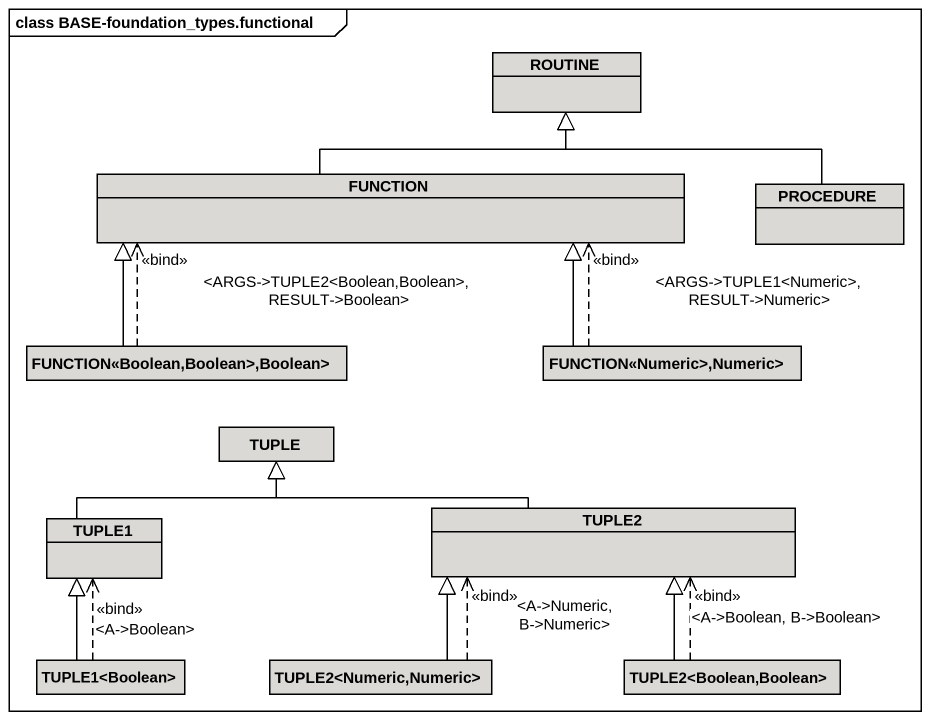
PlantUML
@startuml
mainframe class BASE-foundation_types.functional
hide circle
hide empty members
class ROUTINE #DAD9D6
class FUNCTION #DAD9D6
class PROCEDURE #DAD9D6
class "FUNCTION<<Boolean,Boolean>,Boolean>" as FUNCTION_Boolean_Boolean #DAD9D6
class "FUNCTION<<Numeric>,Numeric>" as FUNCTION_Numeric_Numeric #DAD9D6
class TUPLE #DAD9D6
class TUPLE1 #DAD9D6
class TUPLE2 #DAD9D6
class "TUPLE1<Boolean>" as TUPLE1_Boolean #DAD9D6
class "TUPLE2<Numeric,Numeric>" as TUPLE2_Numeric_Numeric #DAD9D6
class "TUPLE2<Boolean,Boolean>" as TUPLE2_Boolean_Boolean #DAD9D6
FUNCTION -up-|> ROUTINE
PROCEDURE -left-|> ROUTINE
FUNCTION_Boolean_Boolean -up-|> FUNCTION
FUNCTION_Boolean_Boolean .up.> FUNCTION : <<bind>>\n<ARGS->TUPLE2<Boolean,Boolean>, RESULT->Boolean>
FUNCTION_Numeric_Numeric -left-|> FUNCTION
FUNCTION_Numeric_Numeric .left.> FUNCTION : <<bind>>\n<ARGS->TUPLE1<Numeric>, RESULT->Numeric>
TUPLE1 -up-|> TUPLE
TUPLE2 -left-|> TUPLE
TUPLE1_Boolean .up.> TUPLE1 : <<bind>>\n<A->Boolean>
TUPLE1_Boolean -up-|> TUPLE1
TUPLE2_Numeric_Numeric -right-|> TUPLE2
TUPLE2_Numeric_Numeric .right.> TUPLE2 : <<bind>>\n<A->Numeric, B->Numeric>
TUPLE2_Boolean_Boolean -up-|> TUPLE2
TUPLE2_Boolean_Boolean .up.> TUPLE2 : <<bind>>\n<A->Boolean, B->Boolean>
@enduml
